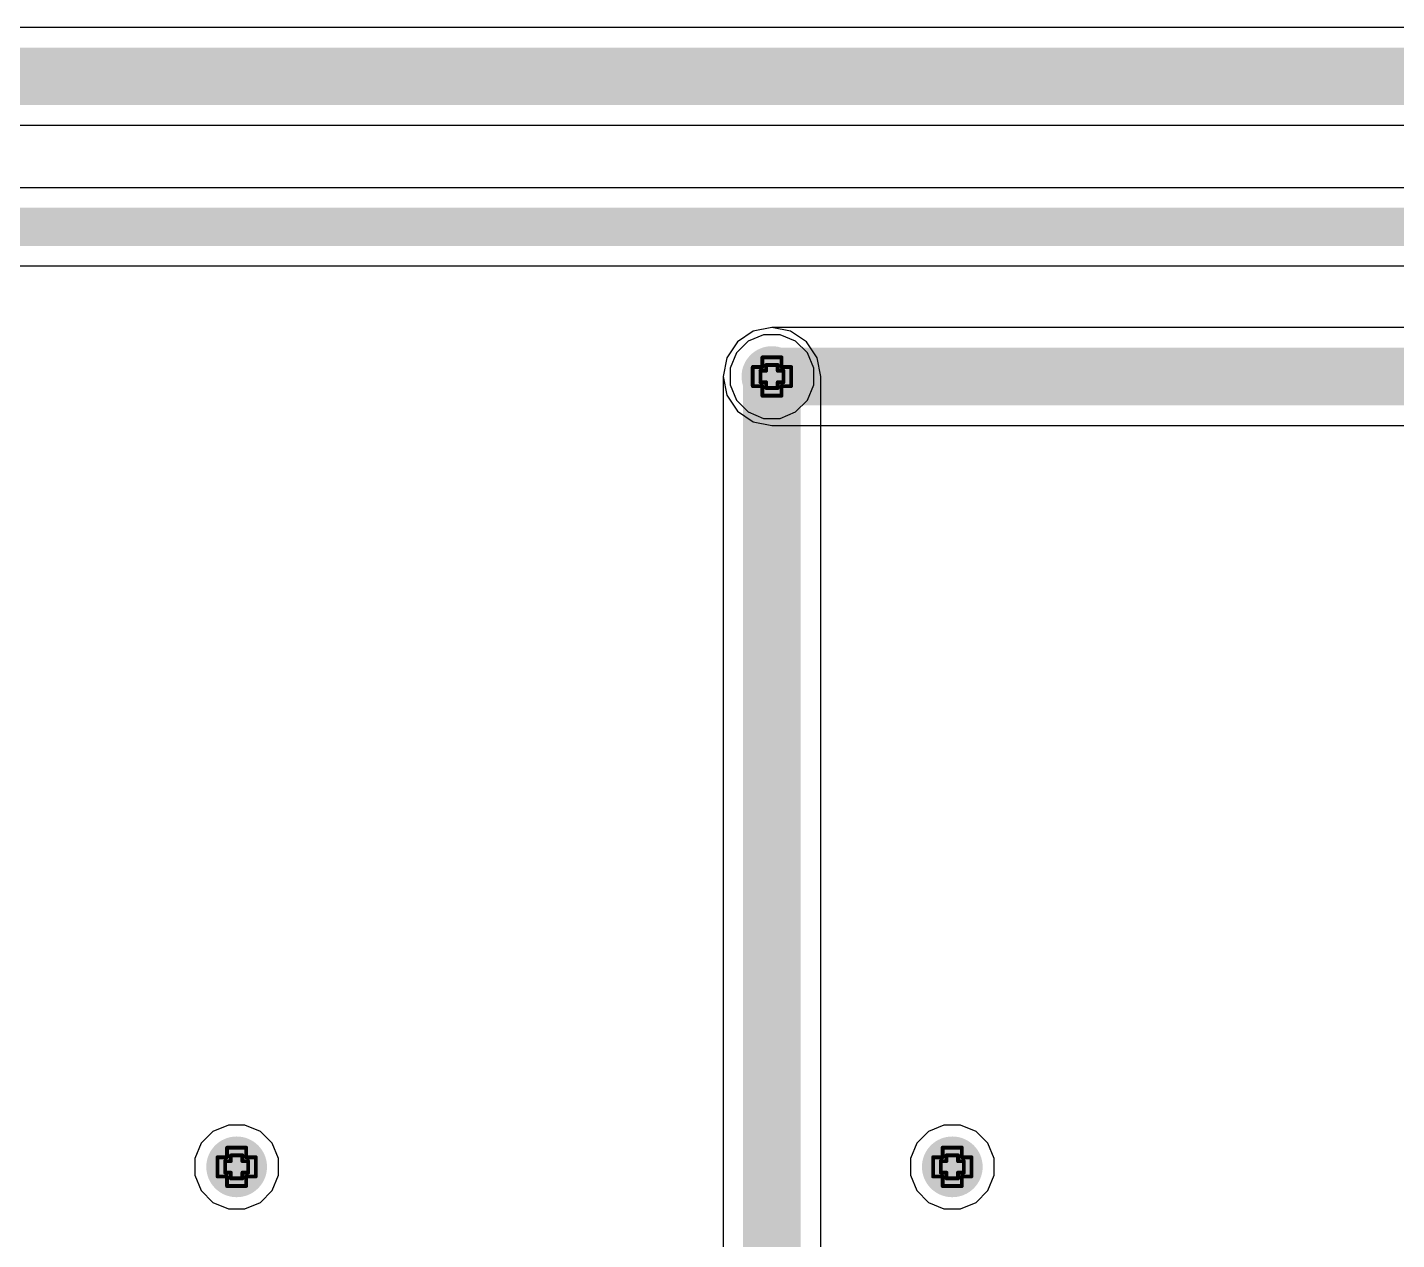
# Model space of a CAD drawing. Header units: inches. Extents: x -7 to 5163, y -3 to 5149.
# Drawn here: x 63.19 to 81.32, y 40.79 to 56.84 of the extents above; entities that cross this region are included whole.
import ezdxf

# ---------------------------------------------------------------- set-up
doc = ezdxf.new("R2010")
doc.units = ezdxf.units.IN
for name, color, linetype in [('Bottom Layer', 5, 'Continuous'), ('Bottom Solder', 6, 'Continuous'), ('Drill Drawing', 1, 'Continuous'), ('GND', 76, 'Continuous'), ('PWR', 16, 'Continuous'), ('Top Layer', 1, 'Continuous'), ('Top Solder', 216, 'Continuous'), ('Via Holes', 16, 'Continuous')]:
    doc.layers.add(name, color=color, linetype=linetype)

msp = doc.modelspace()

# ---------------------------------------------------------------- hatches: boundary and pattern name
at = {"layer": 'Bottom Layer'}
h = msp.add_hatch(color=5, dxfattribs=at)
edge = h.paths.add_edge_path()
edge.add_arc((73.05, 52.222), 0.3, 0, 360)
h = msp.add_hatch(color=5, dxfattribs=at)
edge = h.paths.add_edge_path()
edge.add_arc((65.964, 41.758), 0.3, 0, 360)
h = msp.add_hatch(color=5, dxfattribs=at)
edge = h.paths.add_edge_path()
edge.add_arc((75.438, 41.758), 0.3, 0, 360)
at = {"layer": 'Bottom Solder'}
h = msp.add_hatch(color=6, dxfattribs=at)
edge = h.paths.add_edge_path()
edge.add_arc((73.05, 52.222), 0.402, 0, 360)
h = msp.add_hatch(color=6, dxfattribs=at)
edge = h.paths.add_edge_path()
edge.add_arc((65.964, 41.758), 0.402, 0, 360)
h = msp.add_hatch(color=6, dxfattribs=at)
edge = h.paths.add_edge_path()
edge.add_arc((75.438, 41.758), 0.402, 0, 360)
at = {"layer": 'GND'}
h = msp.add_hatch(color=76, dxfattribs=at)
edge = h.paths.add_edge_path()
edge.add_arc((73.05, 52.222), 0.3, 0, 360)
h = msp.add_hatch(color=76, dxfattribs=at)
edge = h.paths.add_edge_path()
edge.add_arc((65.964, 41.758), 0.3, 0, 360)
h = msp.add_hatch(color=76, dxfattribs=at)
edge = h.paths.add_edge_path()
edge.add_arc((75.438, 41.758), 0.3, 0, 360)
at = {"layer": 'PWR'}
h = msp.add_hatch(color=16, dxfattribs=at)
edge = h.paths.add_edge_path()
edge.add_arc((73.05, 52.222), 0.3, 0, 360)
h = msp.add_hatch(color=16, dxfattribs=at)
edge = h.paths.add_edge_path()
edge.add_arc((65.964, 41.758), 0.3, 0, 360)
h = msp.add_hatch(color=16, dxfattribs=at)
edge = h.paths.add_edge_path()
edge.add_arc((75.438, 41.758), 0.3, 0, 360)
at = {"layer": 'Top Layer'}
h = msp.add_hatch(color=1, dxfattribs=at)
edge = h.paths.add_edge_path()
edge.add_arc((73.05, 52.222), 0.3, 0, 360)
h = msp.add_hatch(color=1, dxfattribs=at)
edge = h.paths.add_edge_path()
edge.add_arc((65.964, 41.758), 0.3, 0, 360)
h = msp.add_hatch(color=1, dxfattribs=at)
edge = h.paths.add_edge_path()
edge.add_arc((75.438, 41.758), 0.3, 0, 360)
at = {"layer": 'Top Solder'}
h = msp.add_hatch(color=216, dxfattribs=at)
edge = h.paths.add_edge_path()
edge.add_arc((73.05, 52.222), 0.402, 0, 360)
h = msp.add_hatch(color=216, dxfattribs=at)
edge = h.paths.add_edge_path()
edge.add_arc((65.964, 41.758), 0.402, 0, 360)
h = msp.add_hatch(color=216, dxfattribs=at)
edge = h.paths.add_edge_path()
edge.add_arc((75.438, 41.758), 0.402, 0, 360)
at = {"layer": 'Via Holes'}
h = msp.add_hatch(color=7, dxfattribs=at)
edge = h.paths.add_edge_path()
edge.add_arc((73.05, 52.222), 0.15, 0, 360)
h = msp.add_hatch(color=7, dxfattribs=at)
edge = h.paths.add_edge_path()
edge.add_arc((65.964, 41.758), 0.15, 0, 360)
h = msp.add_hatch(color=7, dxfattribs=at)
edge = h.paths.add_edge_path()
edge.add_arc((75.438, 41.758), 0.15, 0, 360)

# ---------------------------------------------------------------- linework, layer by layer
at = {"layer": 'Bottom Layer'}
for p, q in [((72.803, 52.821), (72.593, 52.68)), ((73.05, 52.87), (72.803, 52.821)), ((73.298, 52.821), (73.05, 52.87)), ((73.508, 52.68), (73.298, 52.821)), ((72.593, 52.68), (72.452, 52.47)), ((73.649, 52.47), (73.508, 52.68)), ((72.452, 52.47), (72.403, 52.222)), ((73.698, 52.222), (73.649, 52.47)), ((72.403, 52.222), (72.403, 22.315)), ((73.698, 22.047), (73.698, 52.222))]:
    msp.add_line(p, q, dxfattribs=at)
msp.add_lwpolyline([(73.05, 22.047, 0.762, 0.762, 0), (73.05, 52.222, 0.762, 0.762, 0)], format="xyseb", dxfattribs=at)
msp.add_lwpolyline([(72.86, 52.222, 0.381, 0.381, 1), (73.241, 52.222, 0.381, 0.381, 1)], format="xyseb", close=True, dxfattribs=at)
at = {"layer": 'Drill Drawing'}
for points in [[(72.923, 52.349, 0.0508, 0.0508, 0), (72.923, 52.476, 0.0508, 0.0508, 0)], [(72.923, 52.476, 0.0508, 0.0508, 0), (73.177, 52.476, 0.0508, 0.0508, 0)], [(72.974, 52.299, 0.0508, 0.0508, 0), (72.974, 52.375, 0.0508, 0.0508, 0)], [(72.974, 52.375, 0.0508, 0.0508, 0), (73.127, 52.375, 0.0508, 0.0508, 0)], [(73.127, 52.299, 0.0508, 0.0508, 0), (73.127, 52.375, 0.0508, 0.0508, 0)], [(73.177, 52.349, 0.0508, 0.0508, 0), (73.177, 52.476, 0.0508, 0.0508, 0)], [(72.796, 52.095, 0.0508, 0.0508, 0), (72.796, 52.349, 0.0508, 0.0508, 0)], [(72.796, 52.349, 0.0508, 0.0508, 0), (72.923, 52.349, 0.0508, 0.0508, 0)], [(72.898, 52.146, 0.0508, 0.0508, 0), (72.898, 52.299, 0.0508, 0.0508, 0)], [(72.898, 52.299, 0.0508, 0.0508, 0), (72.974, 52.299, 0.0508, 0.0508, 0)], [(73.127, 52.299, 0.0508, 0.0508, 0), (73.203, 52.299, 0.0508, 0.0508, 0)], [(73.177, 52.349, 0.0508, 0.0508, 0), (73.304, 52.349, 0.0508, 0.0508, 0)], [(73.203, 52.146, 0.0508, 0.0508, 0), (73.203, 52.299, 0.0508, 0.0508, 0)], [(73.304, 52.095, 0.0508, 0.0508, 0), (73.304, 52.349, 0.0508, 0.0508, 0)], [(72.796, 52.095, 0.0508, 0.0508, 0), (72.923, 52.095, 0.0508, 0.0508, 0)], [(72.898, 52.146, 0.0508, 0.0508, 0), (72.974, 52.146, 0.0508, 0.0508, 0)], [(72.923, 51.968, 0.0508, 0.0508, 0), (72.923, 52.095, 0.0508, 0.0508, 0)], [(72.974, 52.07, 0.0508, 0.0508, 0), (72.974, 52.146, 0.0508, 0.0508, 0)], [(72.974, 52.07, 0.0508, 0.0508, 0), (73.127, 52.07, 0.0508, 0.0508, 0)], [(73.127, 52.146, 0.0508, 0.0508, 0), (73.203, 52.146, 0.0508, 0.0508, 0)], [(73.127, 52.07, 0.0508, 0.0508, 0), (73.127, 52.146, 0.0508, 0.0508, 0)], [(73.177, 52.095, 0.0508, 0.0508, 0), (73.304, 52.095, 0.0508, 0.0508, 0)], [(73.177, 51.968, 0.0508, 0.0508, 0), (73.177, 52.095, 0.0508, 0.0508, 0)], [(72.923, 51.968, 0.0508, 0.0508, 0), (73.177, 51.968, 0.0508, 0.0508, 0)], [(65.71, 41.631, 0.0508, 0.0508, 0), (65.71, 41.885, 0.0508, 0.0508, 0)], [(65.71, 41.885, 0.0508, 0.0508, 0), (65.837, 41.885, 0.0508, 0.0508, 0)], [(65.837, 41.885, 0.0508, 0.0508, 0), (65.837, 42.012, 0.0508, 0.0508, 0)], [(65.837, 42.012, 0.0508, 0.0508, 0), (66.091, 42.012, 0.0508, 0.0508, 0)], [(65.888, 41.834, 0.0508, 0.0508, 0), (65.888, 41.91, 0.0508, 0.0508, 0)], [(65.888, 41.91, 0.0508, 0.0508, 0), (66.04, 41.91, 0.0508, 0.0508, 0)], [(66.04, 41.834, 0.0508, 0.0508, 0), (66.04, 41.91, 0.0508, 0.0508, 0)], [(66.091, 41.885, 0.0508, 0.0508, 0), (66.091, 42.012, 0.0508, 0.0508, 0)], [(66.091, 41.885, 0.0508, 0.0508, 0), (66.218, 41.885, 0.0508, 0.0508, 0)], [(66.218, 41.631, 0.0508, 0.0508, 0), (66.218, 41.885, 0.0508, 0.0508, 0)], [(75.184, 41.631, 0.0508, 0.0508, 0), (75.184, 41.885, 0.0508, 0.0508, 0)], [(75.184, 41.885, 0.0508, 0.0508, 0), (75.311, 41.885, 0.0508, 0.0508, 0)], [(75.311, 41.885, 0.0508, 0.0508, 0), (75.311, 42.012, 0.0508, 0.0508, 0)], [(75.311, 42.012, 0.0508, 0.0508, 0), (75.565, 42.012, 0.0508, 0.0508, 0)], [(75.362, 41.834, 0.0508, 0.0508, 0), (75.362, 41.91, 0.0508, 0.0508, 0)], [(75.362, 41.91, 0.0508, 0.0508, 0), (75.514, 41.91, 0.0508, 0.0508, 0)], [(75.514, 41.834, 0.0508, 0.0508, 0), (75.514, 41.91, 0.0508, 0.0508, 0)], [(75.565, 41.885, 0.0508, 0.0508, 0), (75.565, 42.012, 0.0508, 0.0508, 0)], [(75.565, 41.885, 0.0508, 0.0508, 0), (75.692, 41.885, 0.0508, 0.0508, 0)], [(75.692, 41.631, 0.0508, 0.0508, 0), (75.692, 41.885, 0.0508, 0.0508, 0)], [(65.811, 41.681, 0.0508, 0.0508, 0), (65.811, 41.834, 0.0508, 0.0508, 0)], [(65.811, 41.834, 0.0508, 0.0508, 0), (65.888, 41.834, 0.0508, 0.0508, 0)], [(65.811, 41.681, 0.0508, 0.0508, 0), (65.888, 41.681, 0.0508, 0.0508, 0)], [(65.888, 41.605, 0.0508, 0.0508, 0), (65.888, 41.681, 0.0508, 0.0508, 0)], [(66.04, 41.834, 0.0508, 0.0508, 0), (66.116, 41.834, 0.0508, 0.0508, 0)], [(66.04, 41.681, 0.0508, 0.0508, 0), (66.116, 41.681, 0.0508, 0.0508, 0)], [(66.04, 41.605, 0.0508, 0.0508, 0), (66.04, 41.681, 0.0508, 0.0508, 0)], [(66.116, 41.681, 0.0508, 0.0508, 0), (66.116, 41.834, 0.0508, 0.0508, 0)], [(75.286, 41.681, 0.0508, 0.0508, 0), (75.286, 41.834, 0.0508, 0.0508, 0)], [(75.286, 41.834, 0.0508, 0.0508, 0), (75.362, 41.834, 0.0508, 0.0508, 0)], [(75.286, 41.681, 0.0508, 0.0508, 0), (75.362, 41.681, 0.0508, 0.0508, 0)], [(75.362, 41.605, 0.0508, 0.0508, 0), (75.362, 41.681, 0.0508, 0.0508, 0)], [(75.514, 41.834, 0.0508, 0.0508, 0), (75.59, 41.834, 0.0508, 0.0508, 0)], [(75.514, 41.681, 0.0508, 0.0508, 0), (75.59, 41.681, 0.0508, 0.0508, 0)], [(75.514, 41.605, 0.0508, 0.0508, 0), (75.514, 41.681, 0.0508, 0.0508, 0)], [(75.59, 41.681, 0.0508, 0.0508, 0), (75.59, 41.834, 0.0508, 0.0508, 0)], [(65.71, 41.631, 0.0508, 0.0508, 0), (65.837, 41.631, 0.0508, 0.0508, 0)], [(65.837, 41.504, 0.0508, 0.0508, 0), (65.837, 41.631, 0.0508, 0.0508, 0)], [(65.837, 41.504, 0.0508, 0.0508, 0), (66.091, 41.504, 0.0508, 0.0508, 0)], [(65.888, 41.605, 0.0508, 0.0508, 0), (66.04, 41.605, 0.0508, 0.0508, 0)], [(66.091, 41.631, 0.0508, 0.0508, 0), (66.218, 41.631, 0.0508, 0.0508, 0)], [(66.091, 41.504, 0.0508, 0.0508, 0), (66.091, 41.631, 0.0508, 0.0508, 0)], [(75.184, 41.631, 0.0508, 0.0508, 0), (75.311, 41.631, 0.0508, 0.0508, 0)], [(75.311, 41.504, 0.0508, 0.0508, 0), (75.311, 41.631, 0.0508, 0.0508, 0)], [(75.311, 41.504, 0.0508, 0.0508, 0), (75.565, 41.504, 0.0508, 0.0508, 0)], [(75.362, 41.605, 0.0508, 0.0508, 0), (75.514, 41.605, 0.0508, 0.0508, 0)], [(75.565, 41.631, 0.0508, 0.0508, 0), (75.692, 41.631, 0.0508, 0.0508, 0)], [(75.565, 41.504, 0.0508, 0.0508, 0), (75.565, 41.631, 0.0508, 0.0508, 0)]]:
    msp.add_lwpolyline(points, format="xyseb", dxfattribs=at)
for points in [[(72.911, 52.476, 0.0254, 0.0254, 1), (72.936, 52.476, 0.0254, 0.0254, 1)], [(72.911, 52.476, 0.0254, 0.0254, 1), (72.936, 52.476, 0.0254, 0.0254, 1)], [(72.962, 52.375, 0.0254, 0.0254, 1), (72.987, 52.375, 0.0254, 0.0254, 1)], [(72.962, 52.375, 0.0254, 0.0254, 1), (72.987, 52.375, 0.0254, 0.0254, 1)], [(73.114, 52.375, 0.0254, 0.0254, 1), (73.139, 52.375, 0.0254, 0.0254, 1)], [(73.114, 52.375, 0.0254, 0.0254, 1), (73.139, 52.375, 0.0254, 0.0254, 1)], [(73.165, 52.476, 0.0254, 0.0254, 1), (73.19, 52.476, 0.0254, 0.0254, 1)], [(73.165, 52.476, 0.0254, 0.0254, 1), (73.19, 52.476, 0.0254, 0.0254, 1)], [(72.784, 52.349, 0.0254, 0.0254, 1), (72.809, 52.349, 0.0254, 0.0254, 1)], [(72.784, 52.349, 0.0254, 0.0254, 1), (72.809, 52.349, 0.0254, 0.0254, 1)], [(72.885, 52.299, 0.0254, 0.0254, 1), (72.911, 52.299, 0.0254, 0.0254, 1)], [(72.885, 52.299, 0.0254, 0.0254, 1), (72.911, 52.299, 0.0254, 0.0254, 1)], [(72.911, 52.349, 0.0254, 0.0254, 1), (72.936, 52.349, 0.0254, 0.0254, 1)], [(72.911, 52.349, 0.0254, 0.0254, 1), (72.936, 52.349, 0.0254, 0.0254, 1)], [(72.962, 52.299, 0.0254, 0.0254, 1), (72.987, 52.299, 0.0254, 0.0254, 1)], [(72.962, 52.299, 0.0254, 0.0254, 1), (72.987, 52.299, 0.0254, 0.0254, 1)], [(73.114, 52.299, 0.0254, 0.0254, 1), (73.139, 52.299, 0.0254, 0.0254, 1)], [(73.114, 52.299, 0.0254, 0.0254, 1), (73.139, 52.299, 0.0254, 0.0254, 1)], [(73.165, 52.349, 0.0254, 0.0254, 1), (73.19, 52.349, 0.0254, 0.0254, 1)], [(73.165, 52.349, 0.0254, 0.0254, 1), (73.19, 52.349, 0.0254, 0.0254, 1)], [(73.19, 52.299, 0.0254, 0.0254, 1), (73.215, 52.299, 0.0254, 0.0254, 1)], [(73.19, 52.299, 0.0254, 0.0254, 1), (73.215, 52.299, 0.0254, 0.0254, 1)], [(73.292, 52.349, 0.0254, 0.0254, 1), (73.317, 52.349, 0.0254, 0.0254, 1)], [(73.292, 52.349, 0.0254, 0.0254, 1), (73.317, 52.349, 0.0254, 0.0254, 1)], [(72.784, 52.095, 0.0254, 0.0254, 1), (72.809, 52.095, 0.0254, 0.0254, 1)], [(72.784, 52.095, 0.0254, 0.0254, 1), (72.809, 52.095, 0.0254, 0.0254, 1)], [(72.885, 52.146, 0.0254, 0.0254, 1), (72.911, 52.146, 0.0254, 0.0254, 1)], [(72.885, 52.146, 0.0254, 0.0254, 1), (72.911, 52.146, 0.0254, 0.0254, 1)], [(72.911, 52.095, 0.0254, 0.0254, 1), (72.936, 52.095, 0.0254, 0.0254, 1)], [(72.911, 52.095, 0.0254, 0.0254, 1), (72.936, 52.095, 0.0254, 0.0254, 1)], [(72.962, 52.146, 0.0254, 0.0254, 1), (72.987, 52.146, 0.0254, 0.0254, 1)], [(72.962, 52.146, 0.0254, 0.0254, 1), (72.987, 52.146, 0.0254, 0.0254, 1)], [(72.962, 52.07, 0.0254, 0.0254, 1), (72.987, 52.07, 0.0254, 0.0254, 1)], [(72.962, 52.07, 0.0254, 0.0254, 1), (72.987, 52.07, 0.0254, 0.0254, 1)], [(73.114, 52.146, 0.0254, 0.0254, 1), (73.139, 52.146, 0.0254, 0.0254, 1)], [(73.114, 52.146, 0.0254, 0.0254, 1), (73.139, 52.146, 0.0254, 0.0254, 1)], [(73.114, 52.07, 0.0254, 0.0254, 1), (73.139, 52.07, 0.0254, 0.0254, 1)], [(73.114, 52.07, 0.0254, 0.0254, 1), (73.139, 52.07, 0.0254, 0.0254, 1)], [(73.165, 52.095, 0.0254, 0.0254, 1), (73.19, 52.095, 0.0254, 0.0254, 1)], [(73.165, 52.095, 0.0254, 0.0254, 1), (73.19, 52.095, 0.0254, 0.0254, 1)], [(73.19, 52.146, 0.0254, 0.0254, 1), (73.215, 52.146, 0.0254, 0.0254, 1)], [(73.19, 52.146, 0.0254, 0.0254, 1), (73.215, 52.146, 0.0254, 0.0254, 1)], [(73.292, 52.095, 0.0254, 0.0254, 1), (73.317, 52.095, 0.0254, 0.0254, 1)], [(73.292, 52.095, 0.0254, 0.0254, 1), (73.317, 52.095, 0.0254, 0.0254, 1)], [(72.911, 51.968, 0.0254, 0.0254, 1), (72.936, 51.968, 0.0254, 0.0254, 1)], [(72.911, 51.968, 0.0254, 0.0254, 1), (72.936, 51.968, 0.0254, 0.0254, 1)], [(73.165, 51.968, 0.0254, 0.0254, 1), (73.19, 51.968, 0.0254, 0.0254, 1)], [(73.165, 51.968, 0.0254, 0.0254, 1), (73.19, 51.968, 0.0254, 0.0254, 1)], [(65.697, 41.885, 0.0254, 0.0254, 1), (65.722, 41.885, 0.0254, 0.0254, 1)], [(65.697, 41.885, 0.0254, 0.0254, 1), (65.722, 41.885, 0.0254, 0.0254, 1)], [(65.824, 42.012, 0.0254, 0.0254, 1), (65.849, 42.012, 0.0254, 0.0254, 1)], [(65.824, 42.012, 0.0254, 0.0254, 1), (65.849, 42.012, 0.0254, 0.0254, 1)], [(65.824, 41.885, 0.0254, 0.0254, 1), (65.849, 41.885, 0.0254, 0.0254, 1)], [(65.824, 41.885, 0.0254, 0.0254, 1), (65.849, 41.885, 0.0254, 0.0254, 1)], [(65.875, 41.91, 0.0254, 0.0254, 1), (65.9, 41.91, 0.0254, 0.0254, 1)], [(65.875, 41.91, 0.0254, 0.0254, 1), (65.9, 41.91, 0.0254, 0.0254, 1)], [(66.027, 41.91, 0.0254, 0.0254, 1), (66.053, 41.91, 0.0254, 0.0254, 1)], [(66.027, 41.91, 0.0254, 0.0254, 1), (66.053, 41.91, 0.0254, 0.0254, 1)], [(66.078, 42.012, 0.0254, 0.0254, 1), (66.103, 42.012, 0.0254, 0.0254, 1)], [(66.078, 42.012, 0.0254, 0.0254, 1), (66.103, 42.012, 0.0254, 0.0254, 1)], [(66.078, 41.885, 0.0254, 0.0254, 1), (66.103, 41.885, 0.0254, 0.0254, 1)], [(66.078, 41.885, 0.0254, 0.0254, 1), (66.103, 41.885, 0.0254, 0.0254, 1)], [(66.205, 41.885, 0.0254, 0.0254, 1), (66.23, 41.885, 0.0254, 0.0254, 1)], [(66.205, 41.885, 0.0254, 0.0254, 1), (66.23, 41.885, 0.0254, 0.0254, 1)], [(75.171, 41.885, 0.0254, 0.0254, 1), (75.197, 41.885, 0.0254, 0.0254, 1)], [(75.171, 41.885, 0.0254, 0.0254, 1), (75.197, 41.885, 0.0254, 0.0254, 1)], [(75.298, 42.012, 0.0254, 0.0254, 1), (75.324, 42.012, 0.0254, 0.0254, 1)], [(75.298, 42.012, 0.0254, 0.0254, 1), (75.324, 42.012, 0.0254, 0.0254, 1)], [(75.298, 41.885, 0.0254, 0.0254, 1), (75.324, 41.885, 0.0254, 0.0254, 1)], [(75.298, 41.885, 0.0254, 0.0254, 1), (75.324, 41.885, 0.0254, 0.0254, 1)], [(75.349, 41.91, 0.0254, 0.0254, 1), (75.374, 41.91, 0.0254, 0.0254, 1)], [(75.349, 41.91, 0.0254, 0.0254, 1), (75.374, 41.91, 0.0254, 0.0254, 1)], [(75.501, 41.91, 0.0254, 0.0254, 1), (75.527, 41.91, 0.0254, 0.0254, 1)], [(75.501, 41.91, 0.0254, 0.0254, 1), (75.527, 41.91, 0.0254, 0.0254, 1)], [(75.552, 42.012, 0.0254, 0.0254, 1), (75.578, 42.012, 0.0254, 0.0254, 1)], [(75.552, 42.012, 0.0254, 0.0254, 1), (75.578, 42.012, 0.0254, 0.0254, 1)], [(75.552, 41.885, 0.0254, 0.0254, 1), (75.578, 41.885, 0.0254, 0.0254, 1)], [(75.552, 41.885, 0.0254, 0.0254, 1), (75.578, 41.885, 0.0254, 0.0254, 1)], [(75.679, 41.885, 0.0254, 0.0254, 1), (75.705, 41.885, 0.0254, 0.0254, 1)], [(75.679, 41.885, 0.0254, 0.0254, 1), (75.705, 41.885, 0.0254, 0.0254, 1)], [(65.799, 41.834, 0.0254, 0.0254, 1), (65.824, 41.834, 0.0254, 0.0254, 1)], [(65.799, 41.834, 0.0254, 0.0254, 1), (65.824, 41.834, 0.0254, 0.0254, 1)], [(65.799, 41.681, 0.0254, 0.0254, 1), (65.824, 41.681, 0.0254, 0.0254, 1)], [(65.799, 41.681, 0.0254, 0.0254, 1), (65.824, 41.681, 0.0254, 0.0254, 1)], [(65.875, 41.834, 0.0254, 0.0254, 1), (65.9, 41.834, 0.0254, 0.0254, 1)], [(65.875, 41.834, 0.0254, 0.0254, 1), (65.9, 41.834, 0.0254, 0.0254, 1)], [(65.875, 41.681, 0.0254, 0.0254, 1), (65.9, 41.681, 0.0254, 0.0254, 1)], [(65.875, 41.681, 0.0254, 0.0254, 1), (65.9, 41.681, 0.0254, 0.0254, 1)], [(66.027, 41.834, 0.0254, 0.0254, 1), (66.053, 41.834, 0.0254, 0.0254, 1)], [(66.027, 41.834, 0.0254, 0.0254, 1), (66.053, 41.834, 0.0254, 0.0254, 1)], [(66.027, 41.681, 0.0254, 0.0254, 1), (66.053, 41.681, 0.0254, 0.0254, 1)], [(66.027, 41.681, 0.0254, 0.0254, 1), (66.053, 41.681, 0.0254, 0.0254, 1)], [(66.103, 41.834, 0.0254, 0.0254, 1), (66.129, 41.834, 0.0254, 0.0254, 1)], [(66.103, 41.834, 0.0254, 0.0254, 1), (66.129, 41.834, 0.0254, 0.0254, 1)], [(66.103, 41.681, 0.0254, 0.0254, 1), (66.129, 41.681, 0.0254, 0.0254, 1)], [(66.103, 41.681, 0.0254, 0.0254, 1), (66.129, 41.681, 0.0254, 0.0254, 1)], [(75.273, 41.834, 0.0254, 0.0254, 1), (75.298, 41.834, 0.0254, 0.0254, 1)], [(75.273, 41.834, 0.0254, 0.0254, 1), (75.298, 41.834, 0.0254, 0.0254, 1)], [(75.273, 41.681, 0.0254, 0.0254, 1), (75.298, 41.681, 0.0254, 0.0254, 1)], [(75.273, 41.681, 0.0254, 0.0254, 1), (75.298, 41.681, 0.0254, 0.0254, 1)], [(75.349, 41.834, 0.0254, 0.0254, 1), (75.374, 41.834, 0.0254, 0.0254, 1)], [(75.349, 41.834, 0.0254, 0.0254, 1), (75.374, 41.834, 0.0254, 0.0254, 1)], [(75.349, 41.681, 0.0254, 0.0254, 1), (75.374, 41.681, 0.0254, 0.0254, 1)], [(75.349, 41.681, 0.0254, 0.0254, 1), (75.374, 41.681, 0.0254, 0.0254, 1)], [(75.501, 41.834, 0.0254, 0.0254, 1), (75.527, 41.834, 0.0254, 0.0254, 1)], [(75.501, 41.834, 0.0254, 0.0254, 1), (75.527, 41.834, 0.0254, 0.0254, 1)], [(75.501, 41.681, 0.0254, 0.0254, 1), (75.527, 41.681, 0.0254, 0.0254, 1)], [(75.501, 41.681, 0.0254, 0.0254, 1), (75.527, 41.681, 0.0254, 0.0254, 1)], [(75.578, 41.834, 0.0254, 0.0254, 1), (75.603, 41.834, 0.0254, 0.0254, 1)], [(75.578, 41.834, 0.0254, 0.0254, 1), (75.603, 41.834, 0.0254, 0.0254, 1)], [(75.578, 41.681, 0.0254, 0.0254, 1), (75.603, 41.681, 0.0254, 0.0254, 1)], [(75.578, 41.681, 0.0254, 0.0254, 1), (75.603, 41.681, 0.0254, 0.0254, 1)], [(65.697, 41.631, 0.0254, 0.0254, 1), (65.722, 41.631, 0.0254, 0.0254, 1)], [(65.697, 41.631, 0.0254, 0.0254, 1), (65.722, 41.631, 0.0254, 0.0254, 1)], [(65.824, 41.631, 0.0254, 0.0254, 1), (65.849, 41.631, 0.0254, 0.0254, 1)], [(65.824, 41.631, 0.0254, 0.0254, 1), (65.849, 41.631, 0.0254, 0.0254, 1)], [(65.824, 41.504, 0.0254, 0.0254, 1), (65.849, 41.504, 0.0254, 0.0254, 1)], [(65.824, 41.504, 0.0254, 0.0254, 1), (65.849, 41.504, 0.0254, 0.0254, 1)], [(65.875, 41.605, 0.0254, 0.0254, 1), (65.9, 41.605, 0.0254, 0.0254, 1)], [(65.875, 41.605, 0.0254, 0.0254, 1), (65.9, 41.605, 0.0254, 0.0254, 1)], [(66.027, 41.605, 0.0254, 0.0254, 1), (66.053, 41.605, 0.0254, 0.0254, 1)], [(66.027, 41.605, 0.0254, 0.0254, 1), (66.053, 41.605, 0.0254, 0.0254, 1)], [(66.078, 41.631, 0.0254, 0.0254, 1), (66.103, 41.631, 0.0254, 0.0254, 1)], [(66.078, 41.631, 0.0254, 0.0254, 1), (66.103, 41.631, 0.0254, 0.0254, 1)], [(66.078, 41.504, 0.0254, 0.0254, 1), (66.103, 41.504, 0.0254, 0.0254, 1)], [(66.078, 41.504, 0.0254, 0.0254, 1), (66.103, 41.504, 0.0254, 0.0254, 1)], [(66.205, 41.631, 0.0254, 0.0254, 1), (66.23, 41.631, 0.0254, 0.0254, 1)], [(66.205, 41.631, 0.0254, 0.0254, 1), (66.23, 41.631, 0.0254, 0.0254, 1)], [(75.171, 41.631, 0.0254, 0.0254, 1), (75.197, 41.631, 0.0254, 0.0254, 1)], [(75.171, 41.631, 0.0254, 0.0254, 1), (75.197, 41.631, 0.0254, 0.0254, 1)], [(75.298, 41.631, 0.0254, 0.0254, 1), (75.324, 41.631, 0.0254, 0.0254, 1)], [(75.298, 41.631, 0.0254, 0.0254, 1), (75.324, 41.631, 0.0254, 0.0254, 1)], [(75.298, 41.504, 0.0254, 0.0254, 1), (75.324, 41.504, 0.0254, 0.0254, 1)], [(75.298, 41.504, 0.0254, 0.0254, 1), (75.324, 41.504, 0.0254, 0.0254, 1)], [(75.349, 41.605, 0.0254, 0.0254, 1), (75.374, 41.605, 0.0254, 0.0254, 1)], [(75.349, 41.605, 0.0254, 0.0254, 1), (75.374, 41.605, 0.0254, 0.0254, 1)], [(75.501, 41.605, 0.0254, 0.0254, 1), (75.527, 41.605, 0.0254, 0.0254, 1)], [(75.501, 41.605, 0.0254, 0.0254, 1), (75.527, 41.605, 0.0254, 0.0254, 1)], [(75.552, 41.631, 0.0254, 0.0254, 1), (75.578, 41.631, 0.0254, 0.0254, 1)], [(75.552, 41.631, 0.0254, 0.0254, 1), (75.578, 41.631, 0.0254, 0.0254, 1)], [(75.552, 41.504, 0.0254, 0.0254, 1), (75.578, 41.504, 0.0254, 0.0254, 1)], [(75.552, 41.504, 0.0254, 0.0254, 1), (75.578, 41.504, 0.0254, 0.0254, 1)], [(75.679, 41.631, 0.0254, 0.0254, 1), (75.705, 41.631, 0.0254, 0.0254, 1)], [(75.679, 41.631, 0.0254, 0.0254, 1), (75.705, 41.631, 0.0254, 0.0254, 1)]]:
    msp.add_lwpolyline(points, format="xyseb", close=True, dxfattribs=at)
at = {"layer": 'GND'}
for p, q in [((72.94, 52.776), (72.737, 52.692)), ((73.161, 52.776), (72.94, 52.776)), ((73.364, 52.692), (73.161, 52.776)), ((72.737, 52.692), (72.581, 52.536)), ((73.52, 52.536), (73.364, 52.692)), ((72.581, 52.536), (72.496, 52.333)), ((73.604, 52.333), (73.52, 52.536)), ((72.496, 52.333), (72.496, 52.112)), ((73.604, 52.112), (73.604, 52.333)), ((72.496, 52.112), (72.581, 51.909)), ((73.52, 51.909), (73.604, 52.112)), ((72.581, 51.909), (72.737, 51.753)), ((73.364, 51.753), (73.52, 51.909)), ((72.737, 51.753), (72.94, 51.668)), ((72.94, 51.668), (73.161, 51.668)), ((73.161, 51.668), (73.364, 51.753))]:
    msp.add_line(p, q, dxfattribs=at)
at = {"layer": 'PWR'}
for p, q in [((72.94, 52.776), (72.737, 52.692)), ((73.161, 52.776), (72.94, 52.776)), ((73.364, 52.692), (73.161, 52.776)), ((72.737, 52.692), (72.581, 52.536)), ((73.52, 52.536), (73.364, 52.692)), ((72.581, 52.536), (72.496, 52.333)), ((73.604, 52.333), (73.52, 52.536)), ((72.496, 52.333), (72.496, 52.112)), ((73.604, 52.112), (73.604, 52.333)), ((72.496, 52.112), (72.581, 51.909)), ((73.52, 51.909), (73.604, 52.112)), ((72.581, 51.909), (72.737, 51.753)), ((73.364, 51.753), (73.52, 51.909)), ((72.737, 51.753), (72.94, 51.668)), ((72.94, 51.668), (73.161, 51.668)), ((73.161, 51.668), (73.364, 51.753)), ((65.854, 42.312), (65.65, 42.227)), ((66.074, 42.312), (65.854, 42.312)), ((66.278, 42.227), (66.074, 42.312)), ((75.328, 42.312), (75.124, 42.227)), ((75.548, 42.312), (75.328, 42.312)), ((75.752, 42.227), (75.548, 42.312)), ((65.494, 42.071), (65.41, 41.868)), ((65.65, 42.227), (65.494, 42.071)), ((66.433, 42.071), (66.278, 42.227)), ((66.518, 41.868), (66.433, 42.071)), ((74.968, 42.071), (74.884, 41.868)), ((75.124, 42.227), (74.968, 42.071)), ((75.908, 42.071), (75.752, 42.227)), ((75.992, 41.868), (75.908, 42.071)), ((65.41, 41.868), (65.41, 41.647)), ((66.518, 41.647), (66.518, 41.868)), ((74.884, 41.868), (74.884, 41.647)), ((75.992, 41.647), (75.992, 41.868)), ((65.41, 41.647), (65.494, 41.444)), ((66.433, 41.444), (66.518, 41.647)), ((74.884, 41.647), (74.968, 41.444)), ((75.908, 41.444), (75.992, 41.647)), ((65.494, 41.444), (65.65, 41.288)), ((66.278, 41.288), (66.433, 41.444)), ((74.968, 41.444), (75.124, 41.288)), ((75.752, 41.288), (75.908, 41.444)), ((65.65, 41.288), (65.854, 41.204)), ((65.854, 41.204), (66.074, 41.204)), ((66.074, 41.204), (66.278, 41.288)), ((75.124, 41.288), (75.328, 41.204)), ((75.328, 41.204), (75.548, 41.204)), ((75.548, 41.204), (75.752, 41.288))]:
    msp.add_line(p, q, dxfattribs=at)
at = {"layer": 'Top Layer'}
for p, q in [((123.952, 56.845), (54.714, 56.845)), ((54.714, 55.55), (123.952, 55.55)), ((114.255, 54.722), (54.714, 54.722)), ((54.714, 53.686), (114.255, 53.686)), ((72.803, 52.821), (72.593, 52.68)), ((73.05, 52.87), (72.803, 52.821)), ((123.266, 52.87), (73.05, 52.87)), ((72.593, 52.68), (72.452, 52.47)), ((72.452, 52.47), (72.403, 52.222)), ((72.403, 52.222), (72.452, 51.975)), ((72.452, 51.975), (72.593, 51.765)), ((72.593, 51.765), (72.803, 51.624)), ((72.803, 51.624), (73.05, 51.575)), ((73.05, 51.575), (122.998, 51.575))]:
    msp.add_line(p, q, dxfattribs=at)
for points in [[(52.761, 56.197, 0.762, 0.762, 0), (123.952, 56.197, 0.762, 0.762, 0)], [(52.767, 54.204, 0.508, 0.508, 0), (114.452, 54.204, 0.508, 0.508, 0)], [(73.05, 52.222, 0.762, 0.762, 0), (123.266, 52.222, 0.762, 0.762, 0)]]:
    msp.add_lwpolyline(points, format="xyseb", dxfattribs=at)
msp.add_lwpolyline([(72.86, 52.222, 0.381, 0.381, 1), (73.241, 52.222, 0.381, 0.381, 1)], format="xyseb", close=True, dxfattribs=at)

doc.saveas('drawing.dxf')
